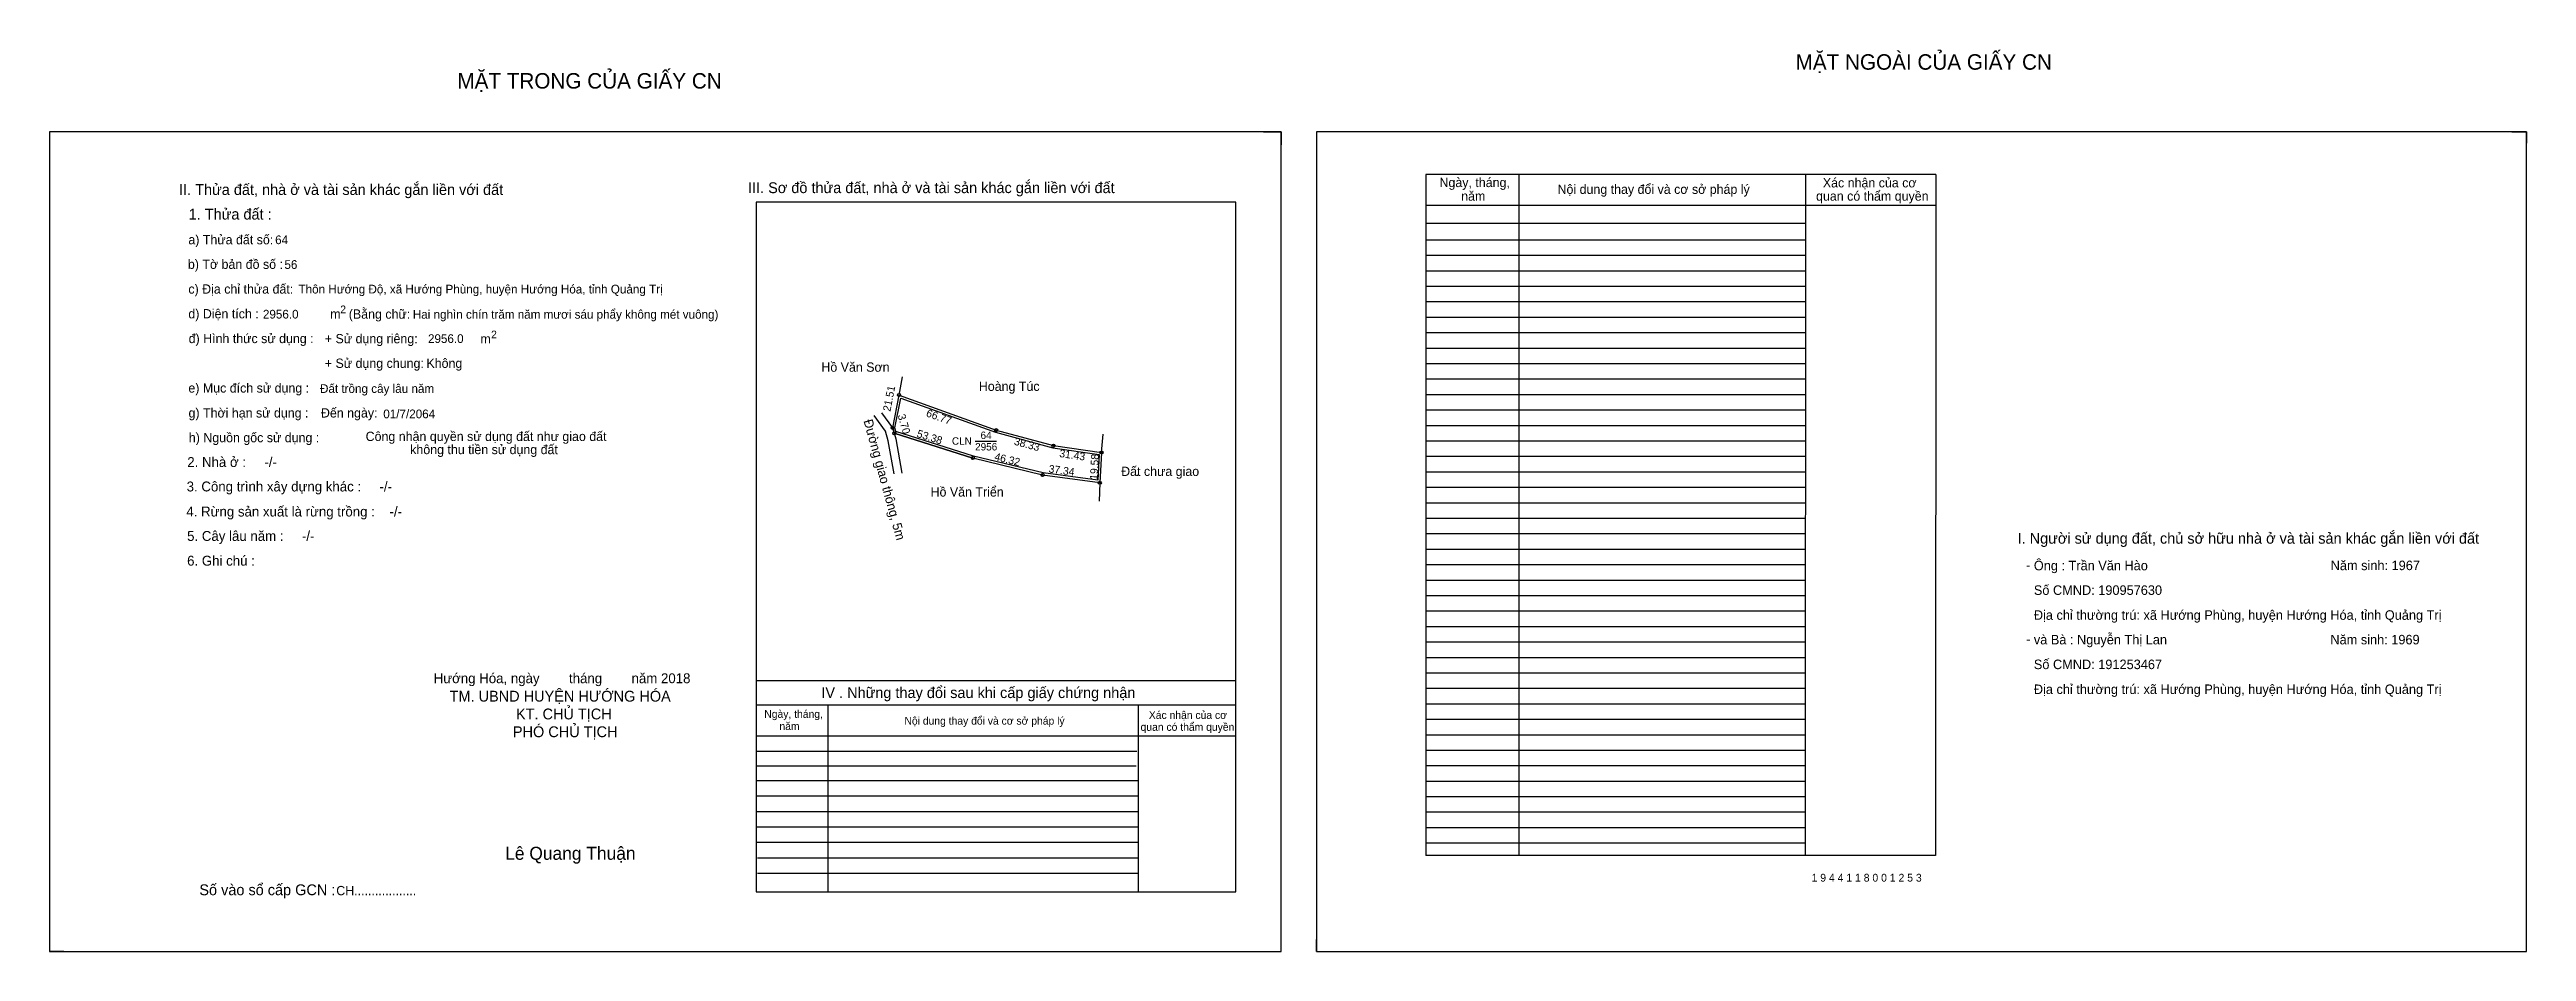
# Model space of a CAD drawing. Extents: x 532374 to 535880, y 1848315 to 1848898.
# Drawn here: x 534279 to 535880, y 1848315 to 1848898 of the extents above.
import ezdxf

# ---------------------------------------------------------------- set-up
doc = ezdxf.new("R2010")
doc.units = 0
for name, color, linetype in [('Default', 7, 'Continuous'), ('Level 10', 7, 'Continuous'), ('Level 11', 7, 'Continuous'), ('Level 13', 7, 'Continuous'), ('Level 27', 7, 'Continuous'), ('Level 36', 7, 'Continuous'), ('Level 49', 7, 'Continuous'), ('Level 5', 7, 'Continuous'), ('Level 55', 7, 'Continuous'), ('Level 6', 7, 'Continuous'), ('Level 60', 7, 'Continuous'), ('Level 7', 7, 'Continuous'), ('Level 8', 7, 'Continuous'), ('Level 9', 7, 'Continuous')]:
    doc.layers.add(name, color=color, linetype=linetype)

msp = doc.modelspace()

# ---------------------------------------------------------------- linework, layer by layer
at = {"layer": 'Level 10'}
for p, q in [((535063.9, 1848844.9), (535075.2, 1848844.9)), ((535075.2, 1848844.9), (535075.2, 1848836.5)), ((535870.7, 1848844.9), (535880.3, 1848844.9)), ((535880.3, 1848844.9), (535880.3, 1848837.5)), ((534824.1, 1848653.5), (534825.1, 1848650)), ((534825.1, 1848650), (534876, 1848634)), ((534928, 1848642), (534959.1, 1848637.6)), ((534279.1, 1848322.7), (534279.1, 1848314.9)), ((534288.3, 1848314.9), (534279.1, 1848314.9)), ((535098, 1848314.9), (535098, 1848322.7)), ((535098, 1848314.9), (535105.1, 1848314.9))]:
    msp.add_line(p, q, dxfattribs=at)
for points in [[(534279.1, 1848314.9), (535075.2, 1848314.9), (535075.2, 1848844.9), (534279.1, 1848844.9)], [(535098, 1848314.9), (535880.3, 1848314.9), (535880.3, 1848844.9), (535098, 1848844.9)], [(534825.1, 1848650), (534824.1, 1848653.5), (534828.2, 1848674.7), (534891, 1848652), (534928, 1848642), (534959.1, 1848637.6), (534958, 1848618), (534921, 1848623), (534876, 1848634)], [(534826.2, 1848651.1), (534825.5, 1848653.6), (534829.3, 1848672.8), (534890.6, 1848650.7), (534927.7, 1848640.6), (534957.6, 1848636.3), (534956.7, 1848619.6), (534921.3, 1848624.4), (534876.4, 1848635.3)]]:
    msp.add_lwpolyline(points, close=True, dxfattribs=at)
at = {"layer": 'Level 11'}
for centre in [(534828.2, 1848674.7), (534824.1, 1848653.5), (534825.1, 1848650), (534825.1, 1848650), (534891, 1848652), (534876, 1848634), (534928, 1848642), (534959.1, 1848637.6), (534921, 1848623), (534958, 1848618)]:
    msp.add_circle(centre, 1, dxfattribs=at)
at = {"layer": 'Level 27'}
for p, q in [((534828.2, 1848674.7), (534830.5, 1848686.4)), ((534824.1, 1848653.5), (534817, 1848663.2)), ((534825.1, 1848650), (534826.1, 1848646.4)), ((534959.1, 1848637.6), (534960.2, 1848649.5)), ((534958, 1848618), (534957.5, 1848606))]:
    msp.add_line(p, q, dxfattribs=at)
at = {"layer": 'Level 5'}
for p, q in [((534824.1, 1848653.5), (534817, 1848663.2)), ((534826.1, 1848646.4), (534830, 1848624.3))]:
    msp.add_line(p, q, dxfattribs=at)
msp.add_lwpolyline([(534825, 1848623.8), (534821.2, 1848645.2), (534819.5, 1848651.3), (534812.1, 1848661.4)], dxfattribs=at)
at = {"layer": 'Level 7'}
for p, q in [((535414, 1848774.9), (535168.8, 1848774.9)), ((535414, 1848764.9), (535168.8, 1848764.9)), ((535414, 1848754.9), (535168.8, 1848754.9)), ((535414, 1848744.9), (535168.8, 1848744.9)), ((535414, 1848734.9), (535168.8, 1848734.9)), ((535414, 1848724.9), (535168.8, 1848724.9)), ((535414, 1848714.9), (535168.8, 1848714.9)), ((535414, 1848704.9), (535168.8, 1848704.9)), ((535414, 1848694.9), (535168.8, 1848694.9)), ((535414, 1848684.9), (535168.8, 1848684.9)), ((535414, 1848674.9), (535168.8, 1848674.9)), ((535414, 1848664.9), (535168.8, 1848664.9)), ((535414, 1848654.9), (535168.8, 1848654.9)), ((535414, 1848644.9), (535168.8, 1848644.9)), ((535414, 1848634.9), (535168.8, 1848634.9)), ((535414, 1848624.9), (535168.8, 1848624.9)), ((535414, 1848614.9), (535168.8, 1848614.9)), ((535414, 1848604.9), (535168.8, 1848604.9)), ((535414, 1848594.9), (535168.8, 1848594.9)), ((535414, 1848584.9), (535168.8, 1848584.9)), ((535414, 1848574.9), (535168.8, 1848574.9)), ((535414, 1848564.9), (535168.8, 1848564.9)), ((535414, 1848554.9), (535168.8, 1848554.9)), ((535414, 1848544.9), (535168.8, 1848544.9)), ((535414, 1848534.9), (535168.8, 1848534.9)), ((535414, 1848524.9), (535168.8, 1848524.9)), ((535414, 1848514.9), (535168.8, 1848514.9)), ((535414, 1848504.9), (535168.8, 1848504.9)), ((535414, 1848494.9), (535168.8, 1848494.9)), ((535414, 1848484.9), (535168.8, 1848484.9)), ((535414, 1848474.9), (535168.8, 1848474.9)), ((535414, 1848464.9), (535168.8, 1848464.9)), ((534982, 1848444.2), (534735.9, 1848444.2)), ((535414, 1848454.9), (535168.8, 1848454.9)), ((535414, 1848444.9), (535168.8, 1848444.9)), ((534981.5, 1848434.8), (534735.9, 1848434.8)), ((534982.8, 1848425.3), (534735.9, 1848425.3)), ((535414, 1848434.9), (535168.8, 1848434.9)), ((534982.8, 1848415.3), (534735.9, 1848415.3)), ((535414, 1848424.9), (535168.8, 1848424.9)), ((535414, 1848414.9), (535168.8, 1848414.9)), ((534982.8, 1848405.3), (534735.9, 1848405.3)), ((534982.8, 1848395.3), (534735.9, 1848395.3)), ((535414, 1848404.9), (535168.8, 1848404.9)), ((535414, 1848394.9), (535168.8, 1848394.9)), ((534982.8, 1848385.3), (534735.9, 1848385.3)), ((535414, 1848384.9), (535168.8, 1848384.9)), ((534982.8, 1848375.3), (534736.7, 1848375.3)), ((534982.8, 1848365.3), (534736.7, 1848365.3))]:
    msp.add_line(p, q, dxfattribs=at)
at = {"layer": 'Level 8'}
for p, q in [((535498.4, 1848817.4), (535168.8, 1848817.4)), ((535168.8, 1848817.4), (535168.8, 1848376.9)), ((535228.8, 1848817.4), (535228.8, 1848376.9)), ((535414.2, 1848817.2), (535414, 1848376.9)), ((535498.4, 1848817.4), (535498.3, 1848376.9)), ((535045.9, 1848799.5), (534735.9, 1848799.5)), ((534735.9, 1848799.5), (534735.9, 1848353.5)), ((535045.9, 1848353.5), (535045.9, 1848799.5)), ((535498.4, 1848797.4), (535168.8, 1848797.4)), ((535414, 1848785.6), (535168.8, 1848785.6)), ((535045.9, 1848489.9), (534735.9, 1848489.9)), ((535045.9, 1848474.2), (534735.9, 1848474.2)), ((534782.1, 1848474.2), (534782.1, 1848353.5)), ((534982.8, 1848474.2), (534982.8, 1848353.5)), ((535045.9, 1848454.2), (534735.9, 1848454.2)), ((535498.3, 1848376.9), (535168.8, 1848376.9)), ((534735.9, 1848353.5), (535045.9, 1848353.5))]:
    msp.add_line(p, q, dxfattribs=at)
at = {"layer": 'Level 9'}
msp.add_line((534877.4, 1848645), (534891.3, 1848645), dxfattribs=at)

# ---------------------------------------------------------------- texts
at = {"layer": 'Default'}
for s, p in [('e) Mục đích sử dụng :', (534368.8, 1848676.3)), ('g) Thời hạn sử dụng :', (534368.9, 1848660.2)), ('Đến ngày:', (534454.5, 1848660.2)), ('h) Nguồn gốc sử dụng :', (534369.1, 1848644.2)), ('Công nhận quyền sử dụng đất như giao đất', (534483.4, 1848645)), ('không thu tiền sử dụng đất', (534512.2, 1848636.5))]:
    msp.add_text(s, height=6, dxfattribs=at).set_placement(p)
at = {"layer": 'Level 13'}
for s, p in [('64', (534880.9, 1848646.3)), ('CLN', (534862.4, 1848642.6)), ('2956', (534877.4, 1848638.9))]:
    msp.add_text(s, height=4.8, dxfattribs=at).set_placement(p)
at = {"layer": 'Level 36'}
msp.add_text('.', height=6, dxfattribs=at).set_placement((534981.1, 1848622.4))
at = {"layer": 'Level 49'}
for s, rotation, p in [('21.51', 78.9304, (534822.6, 1848663.8)), ('66.77', 340.1701, (534845.3, 1848661.1)), ('3.70', 285.8391, (534827.3, 1848661.6)), ('53.38', 342.58, (534839.3, 1848647.7)), ('46.32', 346.2637, (534889.5, 1848632.7)), ('38.33', 344.876, (534902.2, 1848642.7)), ('31.43', 351.8596, (534931.6, 1848634.7)), ('19.58', 86.7504, (534956.5, 1848619.8)), ('37.34', 352.3039, (534924.7, 1848624.7))]:
    msp.add_text(s, height=5, rotation=rotation, dxfattribs=at).set_placement(p)
at = {"layer": 'Level 55'}
for s, height, p in [('1', 0.8, (534828, 1848674.7)), ('42', 0.22, (534828, 1848674.4)), ('79', 0.22, (534828, 1848674.4)), ('42', 0.22, (534828, 1848674.4)), ('9', 0.8, (534823.8, 1848653.5)), ('42', 0.22, (534823.9, 1848653.3)), ('42', 0.22, (534823.9, 1848653.3)), ('0', 0.22, (534824, 1848653.3)), ('0', 0.22, (534824, 1848653.3)), ('8', 0.8, (534824.8, 1848650)), ('95', 0.22, (534824.9, 1848649.8)), ('0', 0.22, (534825, 1848649.8)), ('0', 0.22, (534825, 1848649.8)), ('2', 0.8, (534890.7, 1848652)), ('79', 0.22, (534890.8, 1848651.8)), ('7', 0.8, (534875.7, 1848634)), ('95', 0.22, (534875.8, 1848633.8)), ('3', 0.8, (534927.8, 1848642)), ('79', 0.22, (534927.8, 1848641.8)), ('4', 0.8, (534958.8, 1848637.6)), ('79', 0.22, (534959, 1848637.3)), ('0', 0.22, (534959, 1848637.3)), ('6', 0.8, (534920.7, 1848623)), ('95', 0.22, (534920.8, 1848622.8)), ('5', 0.8, (534957.7, 1848618)), ('0', 0.22, (534957.9, 1848617.8)), ('95', 0.22, (534957.8, 1848617.8))]:
    msp.add_text(s, height=height, dxfattribs=at).set_placement(p)
at = {"layer": 'Level 6'}
for s, height, p in [('64', 5.63, (534424.9, 1848772.3)), ('56', 5.63, (534430.9, 1848756.3)), ('Thôn Hướng Độ, xã Hướng Phùng, huyện Hướng Hóa, tỉnh Quảng Trị', 5.64, (534440, 1848740.4)), ('2956.0', 5.63, (534417, 1848724.2)), ('Hai nghìn chín trăm năm mươi sáu phẩy không mét vuông)', 5.632, (534513.9, 1848724.1)), ('2956.0', 5.63, (534523.7, 1848708.4)), ('Đất trồng cây lâu năm', 5.64, (534453.9, 1848676.1)), ('01/7/2064', 5.64, (534494.8, 1848659.7)), ('Ông : Trần Văn Hào', 6.16, (535561.8, 1848561.4)), ('Năm sinh: 1967', 6.16, (535753.7, 1848561.5)), ('Số CMND: 190957630', 6.16, (535561.8, 1848545.5)), ('Địa chỉ thường trú: xã Hướng Phùng, huyện Hướng Hóa, tỉnh Quảng Trị', 6.16, (535561.8, 1848529.4)), ('và Bà : Nguyễn Thị Lan', 6.16, (535561.8, 1848513.5)), ('Năm sinh: 1969', 6.16, (535753.5, 1848513.5)), ('Số CMND: 191253467', 6.16, (535561.8, 1848497.5)), ('Địa chỉ thường trú: xã Hướng Phùng, huyện Hướng Hóa, tỉnh Quảng Trị', 6.16, (535561.8, 1848481.4)), ('1 9 4 4 1 1 8 0 0 1 2 5 3', 5.04, (535418.1, 1848360.1))]:
    msp.add_text(s, height=height, dxfattribs=at).set_placement(p)
at = {"layer": 'Level 60'}
for s, p in [('Hồ Văn Sơn', (534778, 1848689.8)), ('Hoàng Túc', (534879.8, 1848677.4)), ('Đất chưa giao', (534971.8, 1848622.4)), ('Hồ Văn Triển', (534848.6, 1848609.1))]:
    msp.add_text(s, height=6, dxfattribs=at).set_placement(p)
msp.add_text('Đường giao thông, 5m', height=6, rotation=285.4466, dxfattribs=at).set_placement((534805.2, 1848658.1))
at = {"layer": 'Level 7'}
for s, height, p in [('MẶT NGOÀI CỦA GIẤY CN', 10, (535407.8, 1848885.1)), ('MẶT TRONG CỦA GIẤY CN', 10, (534542.7, 1848872.9)), ('II. Thửa đất, nhà ở và tài sản khác gắn liền với đất', 7, (534362.8, 1848804.1)), ('III. Sơ đồ thửa đất, nhà ở và tài sản khác gắn liền với đất', 7, (534730.6, 1848805.3)), ('Ngày, tháng,', 6, (535177.6, 1848809.2)), ('Nội dung thay đổi và cơ sở pháp lý', 6, (535253.9, 1848804.8)), ('Xác nhận của cơ', 6, (535425.4, 1848809)), ('1. Thửa đất :', 7, (534369, 1848788.2)), ('năm', 6, (535191.6, 1848800.4)), (' quan có thẩm quyền', 6, (535418.8, 1848800.4)), ('a) Thửa đất số:', 6, (534368.8, 1848772.2)), ('b) Tờ bản đồ số :', 6, (534368.5, 1848756.3)), ('c) Địa chỉ thửa đất:', 6, (534368.8, 1848740.3)), ('d) Diện tích :', 6, (534368.8, 1848724.3)), ('2', 5, (534467, 1848727.6)), ('(Bằng chữ:', 6, (534472.5, 1848724.1)), ('đ) Hình thức sử dụng :', 6, (534369, 1848708.3)), ('+ Sử dụng riêng:', 6, (534457, 1848708.2)), ('m', 6, (534460.5, 1848724.2)), ('2', 5, (534564.5, 1848711.4)), ('+ Sử dụng chung:', 6, (534457, 1848692.3)), ('Không', 6, (534522.7, 1848692.3)), ('m', 6, (534557.6, 1848708.1)), ('2. Nhà ở :     -/-', 6.4, (534368.1, 1848628.2)), ('3. Công trình xây dựng khác :     -/-', 6.4, (534367.7, 1848612.4)), ('4. Rừng sản xuất là rừng trồng :    -/-', 6.4, (534367.5, 1848596.2)), ('5. Cây lâu năm :     -/-', 6.4, (534368, 1848580.4)), ('I. Người sử dụng đất, chủ sở hữu nhà ở và tài sản khác gắn liền với đất', 7, (535551.3, 1848578.6)), ('6. Ghi chú :', 6.4, (534368, 1848564.4)), ('-', 6.4, (535556.7, 1848561.6)), ('-', 6.4, (535556.8, 1848513.7)), ('Hướng Hóa, ngày        tháng        năm 2018', 6.4, (534527.4, 1848488.4)), ('TM. UBND HUYỆN HƯỚNG HÓA', 7, (534537.7, 1848476.5)), ('KT. CHỦ TỊCH', 7, (534580.6, 1848465)), ('IV . Những thay đổi sau khi cấp giấy chứng nhận', 7, (534778, 1848478.8)), ('PHÓ CHỦ TỊCH', 7, (534578.6, 1848453.5)), ('Ngày, tháng,', 5, (534741.1, 1848466)), ('năm', 5, (534750.9, 1848458.1)), ('Nội dung thay đổi và cơ sở pháp lý', 5, (534831.7, 1848461.6)), (' quan có thẩm quyền', 5, (534982.5, 1848457.6)), ('Xác nhận của cơ', 5, (534989.7, 1848465.3)), ('Lê Quang Thuận', 8.4, (534573.6, 1848374.2)), ('Số vào sổ cấp GCN :', 7, (534375.9, 1848351.3)), ('CH..................', 6, (534464.4, 1848351.3))]:
    msp.add_text(s, height=height, dxfattribs=at).set_placement(p)

doc.saveas('drawing.dxf')
